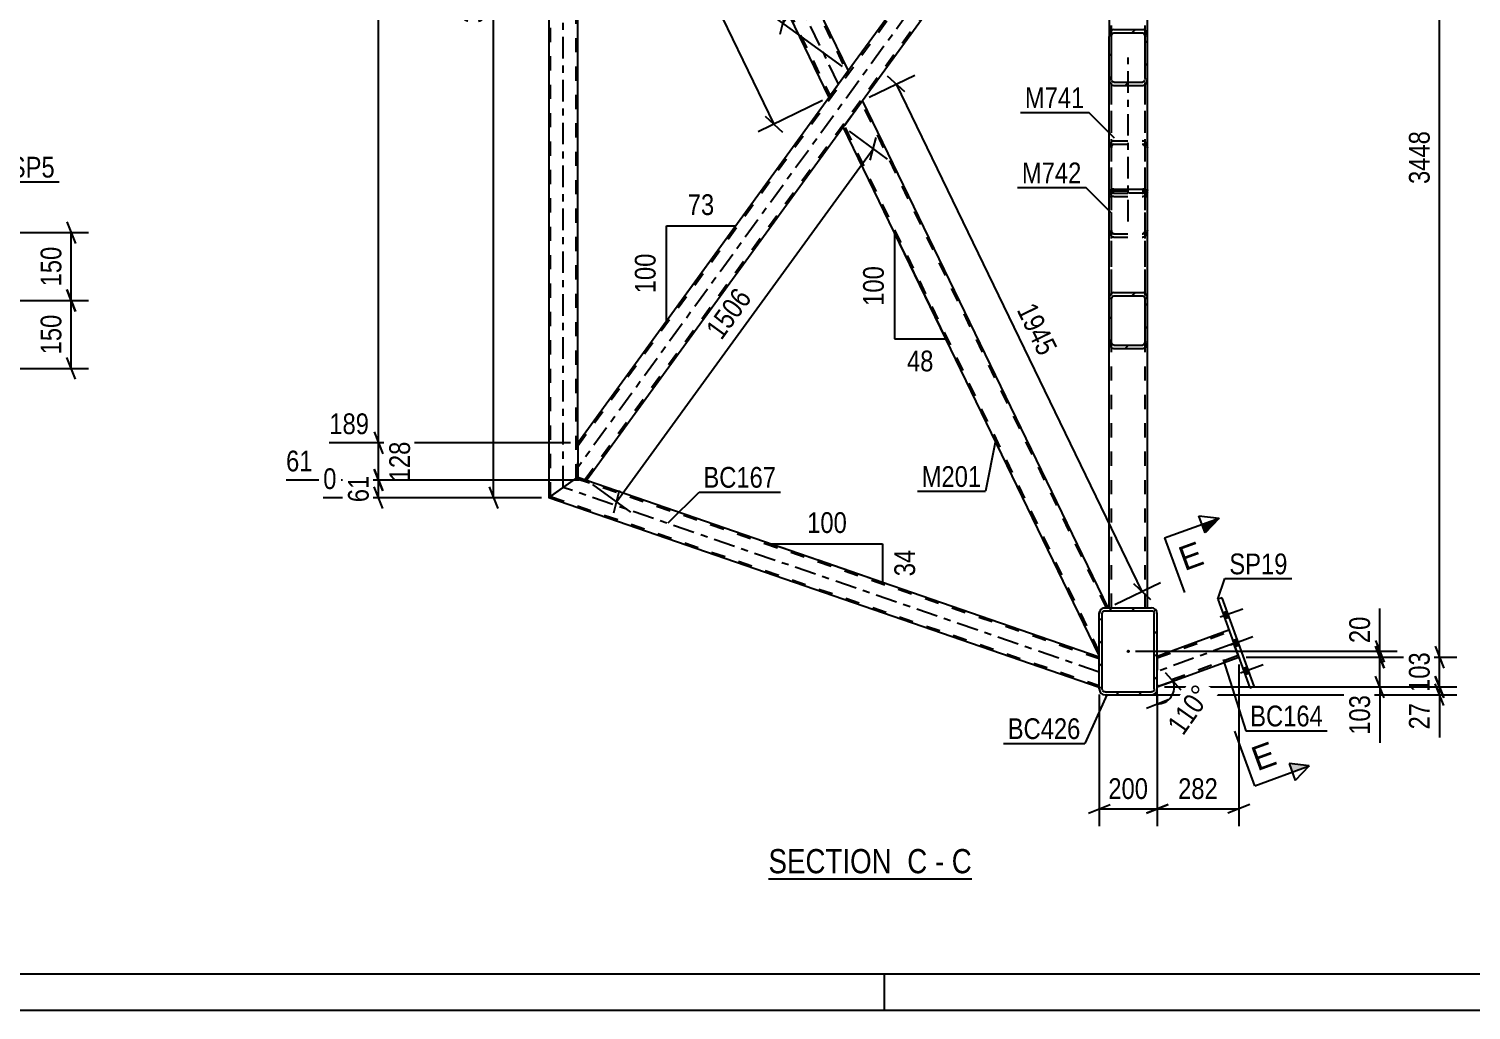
# Model space of a CAD drawing. Header units: millimetres. Extents: x 0 to 841, y 0 to 594.
# Drawn here: x 302.9 to 502, y 0 to 135.4 of the extents above; entities that cross this region are included whole.
import ezdxf

# ---------------------------------------------------------------- set-up
doc = ezdxf.new("R2010")
doc.units = ezdxf.units.MM
doc.linetypes.add('DXK_LINE_DOT2', pattern=[3.9198, 1.9599, -1.9599])
doc.linetypes.add('DXK_LINE_DOT3', pattern=[5.9187, 2.979, -0.9799, 0.9799, -0.9799])
doc.styles.add('Arial', font='ARIAL.TTF', dxfattribs={"height": 0.2})
doc.styles.add('Arial Narrow', font='ARIALN.TTF', dxfattribs={"height": 0.2})

# ---------------------------------------------------------------- blocks, each defined once
blk = doc.blocks.new('Unknown-761551059-1129')
at = {"color": 5, "linetype": 'Continuous'}
for p, q in [((5, 5), (836, 5)), ((421, 0), (421, 5)), ((0, 0), (841, 0))]:
    blk.add_line(p, q, dxfattribs=at)
blk = doc.blocks.new('Unknown-761551059-14 - 21442')
at = {"color": 6, "linetype": 'Continuous'}
blk.add_line((405, 18.14), (433.07, 18.14), dxfattribs=at)
at = {"color": 0, "linetype": 'Continuous'}
for points in [[(423.11, 18.89), (423.11, 22.39), (405, 22.39), (405, 18.89)], [(426.93, 18.89), (426.93, 22.39), (424.16, 22.39), (424.16, 18.89)], [(429.25, 18.89), (429.25, 22.39), (427.98, 22.39), (427.98, 18.89)], [(433.07, 18.89), (433.07, 22.39), (430.3, 22.39), (430.3, 18.89)]]:
    blk.add_wipeout(points, dxfattribs=at)
at = {"color": 7, "linetype": 'Continuous', "style": 'Arial Narrow'}
for s, p in [('SECTION ', (405, 18.89)), ('C', (424.16, 18.89)), ('C', (430.3, 18.89)), ('-', (427.98, 18.89))]:
    blk.add_text(s, height=3.34, dxfattribs=at).set_placement(p)
blk = doc.blocks.new('Part-761551059-21451 - 21442')
at = {"color": 2, "linetype": 'Continuous'}
for p, q in [((450.67, 177.26), (416.01, 129.62)), ((417.99, 125.54), (451.18, 171.18)), ((378.67, 78.29), (413.34, 125.96)), ((379.87, 73.15), (415.32, 121.88)), ((378.67, 78.29), (378.67, 73.56)), ((378.67, 73.56), (379.84, 73.16)), ((379.84, 73.16), (379.87, 73.15))]:
    blk.add_line(p, q, dxfattribs=at)
at = {"color": 7, "linetype": 'DXK_LINE_DOT2'}
for p, q in [((450.67, 171.92), (450.67, 177.26)), ((378.67, 77.88), (450.67, 176.86)), ((379.64, 73.23), (450.98, 171.3)), ((450.73, 171.62), (450.67, 171.92)), ((450.67, 171.92), (450.73, 171.62)), ((450.73, 171.62), (450.67, 171.92)), ((450.67, 171.92), (450.73, 171.62)), ((450.81, 171.48), (450.73, 171.62)), ((450.73, 171.62), (450.81, 171.48)), ((450.81, 171.48), (450.73, 171.62)), ((450.73, 171.62), (450.81, 171.48)), ((450.9, 171.36), (450.81, 171.48)), ((450.92, 171.34), (450.9, 171.36)), ((451.16, 171.18), (450.9, 171.36)), ((451.16, 171.18), (451.18, 171.18)), ((451.16, 171.18), (451.18, 171.18)), ((413.34, 125.96), (416.01, 129.62)), ((415.32, 121.88), (417.99, 125.54))]:
    blk.add_line(p, q, dxfattribs=at)
at = {"color": 7, "linetype": 'DXK_LINE_DOT3'}
blk.add_line((452.28, 176.09), (378.67, 74.89), dxfattribs=at)
blk = doc.blocks.new('Part-761551059-21443 - 21442')
at = {"color": 7, "linetype": 'DXK_LINE_DOT2'}
for p, q in [((452.03, 113.21), (452.03, 130.29)), ((452.35, 113.21), (452.35, 130.29)), ((456.99, 113.21), (456.99, 130.29)), ((457.31, 113.21), (457.31, 130.29)), ((452.67, 119.98), (452.42, 119.91)), ((452.54, 119.48), (452.67, 119.51)), ((452.67, 119.98), (456.67, 119.98)), ((452.67, 119.51), (456.67, 119.51)), ((456.89, 119.91), (456.67, 119.98)), ((456.67, 119.51), (456.79, 119.48)), ((456.91, 119.91), (456.89, 119.91)), ((452.07, 119.4), (452.03, 119.04)), ((452.35, 119.04), (452.37, 119.22)), ((456.96, 119.22), (456.99, 119.04)), ((457.31, 119.04), (457.26, 119.4)), ((452.03, 113.21), (452.07, 112.85)), ((452.37, 113.03), (452.35, 113.21)), ((452.42, 112.34), (452.67, 112.27)), ((452.67, 112.74), (452.54, 112.77)), ((456.67, 112.74), (452.67, 112.74)), ((452.67, 112.27), (456.67, 112.27)), ((456.79, 112.77), (456.67, 112.74)), ((456.67, 112.27), (456.91, 112.34)), ((456.99, 113.21), (456.96, 113.03)), ((457.26, 112.85), (457.31, 113.21))]:
    blk.add_line(p, q, dxfattribs=at)
for centre, radius, start, end in [((452.9, 119.21), 0.85, 124.4662, 166.705), ((456.43, 119.21), 0.85, 13.295, 55.5338), ((452.78, 119.12), 0.425, 124.4662, 166.705), ((456.55, 119.12), 0.425, 13.295, 55.5338), ((452.9, 113.04), 0.85, 193.295, 235.5338), ((452.78, 113.12), 0.425, 193.295, 235.5338), ((456.55, 113.12), 0.425, 304.4662, 346.705), ((456.43, 113.04), 0.85, 304.4662, 346.705)]:
    blk.add_arc(centre, radius, start, end, dxfattribs=at)
blk = doc.blocks.new('Part-761551059-21459 - 21442')
at = {"color": 2, "linetype": 'Continuous'}
for p, q in [((452.03, 171.12), (457.31, 171.12)), ((452.03, 171.12), (452.03, 134.38)), ((457.31, 134.38), (457.31, 171.12)), ((452.03, 112.85), (452.03, 113.21)), ((457.31, 112.85), (457.31, 113.21)), ((452.03, 55.52), (452.03, 92.26)), ((457.31, 55.52), (457.31, 92.26))]:
    blk.add_line(p, q, dxfattribs=at)
at = {"color": 7, "linetype": 'DXK_LINE_DOT2'}
for p, q in [((452.35, 55.52), (452.35, 171.12)), ((456.89, 171.12), (456.91, 171.12)), ((456.96, 171.12), (456.99, 171.12)), ((456.99, 55.52), (456.99, 171.12)), ((452.03, 113.21), (452.03, 134.38)), ((457.31, 113.21), (457.31, 134.38)), ((452.03, 92.26), (452.03, 112.85)), ((457.31, 92.26), (457.31, 112.85)), ((452.03, 55.52), (457.31, 55.52)), ((452.03, 55.52), (452.03, 55.52)), ((452.03, 55.52), (452.03, 55.52)), ((457.31, 55.52), (457.31, 55.52))]:
    blk.add_line(p, q, dxfattribs=at)
blk = doc.blocks.new('Part-761551059-21452 - 21442')
at = {"linetype": 'Continuous'}
h = blk.add_hatch(dxfattribs=at)
h.set_pattern_fill('', scale=0.7, style=0, pattern_type=0)
h.set_pattern_definition([(45, (452.0251, 92.2584), (-1.57154, 1.57154), [])])
h.paths.add_polyline_path([(452.03, 98.1), (452.03, 92.26), (452.07, 91.9), (452.21, 91.6), (452.42, 91.4), (452.67, 91.32), (456.67, 91.32), (456.91, 91.4), (457.12, 91.6), (457.26, 91.9), (457.31, 92.26), (457.31, 98.1), (457.26, 98.45), (457.12, 98.76), (456.91, 98.96), (456.67, 99.03), (452.67, 99.03), (452.42, 98.96), (452.21, 98.76), (452.07, 98.45)])
h.paths.add_polyline_path([(452.44, 98.43), (452.54, 98.53), (452.67, 98.56), (456.67, 98.56), (456.79, 98.53), (456.89, 98.43), (456.96, 98.28), (456.99, 98.1), (456.99, 92.26), (456.96, 92.08), (456.89, 91.93), (456.79, 91.83), (456.67, 91.79), (452.67, 91.79), (452.54, 91.83), (452.44, 91.93), (452.37, 92.08), (452.35, 92.26), (452.35, 98.1), (452.37, 98.28)])
at = {"color": 2, "linetype": 'Continuous'}
for p, q in [((452.03, 112.85), (452.07, 113.03)), ((452.03, 98.1), (452.03, 112.85)), ((452.07, 113.03), (452.21, 113.18)), ((452.21, 113.18), (452.42, 113.29)), ((452.42, 113.29), (452.67, 113.32)), ((452.67, 113.32), (456.67, 113.32)), ((456.67, 113.32), (456.91, 113.29)), ((456.91, 113.29), (457.12, 113.18)), ((457.12, 113.18), (457.26, 113.03)), ((457.26, 113.03), (457.31, 112.85)), ((457.31, 98.1), (457.31, 112.85)), ((452.07, 98.45), (452.03, 98.1)), ((452.03, 92.26), (452.03, 98.1)), ((452.35, 98.1), (452.37, 98.28)), ((452.35, 92.26), (452.35, 98.1)), ((452.67, 99.03), (452.42, 98.96)), ((452.54, 98.53), (452.67, 98.56)), ((452.67, 99.03), (456.67, 99.03)), ((452.67, 98.56), (456.67, 98.56)), ((456.91, 98.96), (456.67, 99.03)), ((456.67, 98.56), (456.79, 98.53)), ((456.96, 98.28), (456.99, 98.1)), ((456.99, 92.26), (456.99, 98.1)), ((457.31, 98.1), (457.26, 98.45)), ((457.31, 92.26), (457.31, 98.1)), ((452.03, 92.26), (452.07, 91.9)), ((452.37, 92.08), (452.35, 92.26)), ((452.67, 91.79), (452.54, 91.83)), ((452.67, 91.79), (456.67, 91.79)), ((456.79, 91.83), (456.67, 91.79)), ((456.99, 92.26), (456.96, 92.08)), ((457.26, 91.9), (457.31, 92.26)), ((452.42, 91.4), (452.67, 91.32)), ((452.67, 91.32), (456.67, 91.32)), ((456.67, 91.32), (456.91, 91.4))]:
    blk.add_line(p, q, dxfattribs=at)
at = {"color": 7, "linetype": 'DXK_LINE_DOT2'}
for p, q in [((452.03, 112.28), (452.35, 112.28)), ((452.37, 112.94), (452.35, 112.85)), ((452.35, 92.26), (452.35, 112.85)), ((452.44, 113.02), (452.37, 112.94)), ((452.54, 113.07), (452.44, 113.02)), ((452.67, 113.09), (452.54, 113.07)), ((452.67, 113.09), (456.67, 113.09)), ((456.79, 113.07), (456.67, 113.09)), ((456.89, 113.02), (456.79, 113.07)), ((456.96, 112.94), (456.89, 113.02)), ((456.99, 112.85), (456.96, 112.94)), ((456.99, 92.26), (456.99, 112.85)), ((456.99, 112.28), (457.31, 112.28)), ((452.07, 107.23), (452.03, 107.59)), ((452.35, 107.59), (452.37, 107.41)), ((456.96, 107.41), (456.99, 107.59)), ((457.31, 107.59), (457.26, 107.23)), ((452.67, 106.66), (452.42, 106.73)), ((452.54, 107.16), (452.67, 107.12)), ((452.67, 107.12), (456.67, 107.12)), ((452.67, 106.66), (456.67, 106.66)), ((456.67, 107.12), (456.79, 107.16)), ((456.91, 106.73), (456.67, 106.66)), ((452.03, 92.26), (452.03, 98.1)), ((457.31, 92.26), (457.31, 98.1))]:
    blk.add_line(p, q, dxfattribs=at)
for centre, radius, start, end in [((452.9, 107.43), 0.85, 193.295, 235.5338), ((452.78, 107.51), 0.425, 193.295, 235.5338), ((456.55, 107.51), 0.425, 304.4662, 346.705), ((456.43, 107.43), 0.85, 304.4662, 346.705)]:
    blk.add_arc(centre, radius, start, end, dxfattribs=at)
at = {"color": 2, "linetype": 'Continuous'}
for centre, radius, start, end in [((452.9, 98.26), 0.85, 124.4662, 166.705), ((452.78, 98.18), 0.425, 124.4662, 166.705), ((456.55, 98.18), 0.425, 13.295, 55.5338), ((456.43, 98.26), 0.85, 13.295, 55.5338), ((452.9, 92.1), 0.85, 193.295, 235.5338), ((452.78, 92.18), 0.425, 193.295, 235.5338), ((456.55, 92.18), 0.425, 304.4662, 346.705), ((456.43, 92.1), 0.85, 304.4662, 346.705)]:
    blk.add_arc(centre, radius, start, end, dxfattribs=at)
blk = doc.blocks.new('Part-761551059-21444 - 21442')
at = {"color": 7, "linetype": 'DXK_LINE_DOT2'}
for p, q in [((452.07, 113.03), (452.03, 112.85)), ((452.03, 96.35), (452.03, 112.85)), ((452.03, 112.27), (452.35, 112.27)), ((452.21, 113.18), (452.07, 113.03)), ((452.42, 113.29), (452.21, 113.18)), ((452.35, 112.85), (452.37, 112.94)), ((452.35, 96.35), (452.35, 112.85)), ((452.37, 112.94), (452.44, 113.02)), ((452.67, 113.32), (452.42, 113.29)), ((452.44, 113.02), (452.54, 113.07)), ((452.54, 113.07), (452.67, 113.09)), ((452.67, 113.32), (456.67, 113.32)), ((452.67, 113.09), (456.67, 113.09)), ((456.91, 113.29), (456.67, 113.32)), ((456.67, 113.09), (456.79, 113.07)), ((456.79, 113.07), (456.89, 113.02)), ((456.89, 113.02), (456.96, 112.94)), ((457.12, 113.18), (456.91, 113.29)), ((456.96, 112.94), (456.99, 112.85)), ((456.99, 96.35), (456.99, 112.85)), ((457.31, 112.27), (456.99, 112.27)), ((457.26, 113.03), (457.12, 113.18)), ((457.31, 112.85), (457.26, 113.03)), ((457.31, 96.35), (457.31, 112.85)), ((452.03, 107.6), (452.07, 107.24)), ((452.37, 107.42), (452.35, 107.6)), ((456.99, 107.6), (456.96, 107.42)), ((457.26, 107.24), (457.31, 107.6)), ((452.42, 106.74), (452.54, 106.7)), ((452.67, 107.13), (452.54, 107.17)), ((452.54, 106.7), (452.67, 106.66)), ((452.67, 107.13), (456.67, 107.13)), ((452.67, 106.66), (456.67, 106.66)), ((456.79, 107.17), (456.67, 107.13)), ((456.67, 106.66), (456.91, 106.74))]:
    blk.add_line(p, q, dxfattribs=at)
for centre, radius, start, end in [((452.9, 107.44), 0.85, 193.295, 235.5338), ((452.78, 107.52), 0.425, 193.295, 235.5338), ((456.55, 107.52), 0.425, 304.4662, 346.705), ((456.43, 107.44), 0.85, 304.4662, 346.705)]:
    blk.add_arc(centre, radius, start, end, dxfattribs=at)
blk = doc.blocks.new('Part-761551059-21449 - 21442')
at = {"color": 2, "linetype": 'Continuous'}
for p, q in [((374.96, 70.92), (378.67, 73.56)), ((379.87, 73.15), (450.67, 48.77)), ((374.67, 70.71), (374.96, 70.92)), ((450.67, 44.54), (374.67, 70.71))]:
    blk.add_line(p, q, dxfattribs=at)
at = {"color": 7, "linetype": 'DXK_LINE_DOT3'}
blk.add_line((450.67, 46.65), (376.67, 72.14), dxfattribs=at)
at = {"color": 7, "linetype": 'DXK_LINE_DOT2'}
for p, q in [((378.43, 73.39), (450.67, 48.52)), ((378.67, 73.56), (379.87, 73.15)), ((374.91, 70.88), (450.67, 44.79)), ((450.67, 44.54), (450.67, 48.77))]:
    blk.add_line(p, q, dxfattribs=at)
blk = doc.blocks.new('Part-761551059-21450 - 21442')
at = {"color": 2, "linetype": 'Continuous'}
for p, q in [((375.15, 208.36), (374.67, 209.03)), ((374.67, 209.03), (374.67, 70.71)), ((375.15, 208.36), (378.67, 203.42)), ((378.67, 78.29), (378.67, 197.51)), ((374.67, 70.71), (378.67, 73.56))]:
    blk.add_line(p, q, dxfattribs=at)
at = {"color": 7, "linetype": 'DXK_LINE_DOT2'}
for p, q in [((374.7, 208.98), (375.15, 208.36)), ((374.91, 70.88), (374.91, 208.69)), ((378.43, 73.39), (378.43, 203.76)), ((378.67, 203.42), (378.67, 197.51)), ((378.67, 73.56), (378.67, 78.29))]:
    blk.add_line(p, q, dxfattribs=at)
at = {"color": 7, "linetype": 'DXK_LINE_DOT3'}
blk.add_line((376.67, 72.14), (376.67, 206.22), dxfattribs=at)
blk = doc.blocks.new('Part-761551059-21454 - 21442')
at = {"color": 2, "linetype": 'Continuous'}
for p, q in [((458.67, 48.86), (468.57, 52.47)), ((458.67, 44.6), (469.94, 48.71))]:
    blk.add_line(p, q, dxfattribs=at)
at = {"color": 7, "linetype": 'DXK_LINE_DOT2'}
for p, q in [((458.67, 48.61), (468.66, 52.24)), ((469.94, 48.71), (468.57, 52.47)), ((469.86, 48.93), (458.67, 44.86)), ((458.67, 48.86), (458.67, 44.6))]:
    blk.add_line(p, q, dxfattribs=at)
at = {"color": 7, "linetype": 'DXK_LINE_DOT3'}
blk.add_line((469.26, 50.59), (458.67, 46.73), dxfattribs=at)
blk = doc.blocks.new('Part-761551059-21455 - 21442')
at = {"color": 2, "linetype": 'Continuous'}
for p, q in [((378.67, 203.42), (378.67, 197.51)), ((378.67, 203.42), (380.56, 202.77)), ((380.56, 202.77), (416.01, 129.62)), ((378.67, 197.51), (413.34, 125.96)), ((416.01, 129.62), (413.34, 125.96))]:
    blk.add_line(p, q, dxfattribs=at)
at = {"color": 7, "linetype": 'DXK_LINE_DOT3'}
blk.add_line((414.68, 127.79), (378.67, 202.1), dxfattribs=at)
at = {"color": 7, "linetype": 'DXK_LINE_DOT2'}
for p, q in [((380.24, 202.88), (415.85, 129.4)), ((378.67, 198.06), (413.5, 126.18))]:
    blk.add_line(p, q, dxfattribs=at)
blk = doc.blocks.new('Part-761551059-21457 - 21442')
at = {"color": 2, "linetype": 'Continuous'}
for p, q in [((467.64, 56.91), (467.03, 56.7)), ((467.03, 56.7), (471.48, 44.48)), ((472.08, 44.7), (467.64, 56.91)), ((471.48, 44.48), (472.08, 44.7))]:
    blk.add_line(p, q, dxfattribs=at)
blk = doc.blocks.new('Part-761551059-21458 - 21442')
at = {"color": 2, "linetype": 'Continuous'}
for p, q in [((415.52, 122.15), (417.99, 125.54)), ((451.92, 55.52), (417.99, 125.54)), ((415.32, 121.88), (415.52, 122.15)), ((450.67, 48.94), (415.32, 121.88))]:
    blk.add_line(p, q, dxfattribs=at)
at = {"color": 7, "linetype": 'DXK_LINE_DOT2'}
for p, q in [((451.66, 55.52), (417.83, 125.32)), ((450.67, 49.49), (415.48, 122.1)), ((450.67, 54.72), (450.73, 55.03)), ((450.73, 55.03), (450.67, 54.72)), ((450.73, 55.03), (450.67, 54.72)), ((450.67, 54.72), (450.73, 55.03)), ((450.67, 48.94), (450.67, 54.72)), ((451.16, 55.46), (451.4, 55.51)), ((451.4, 55.51), (451.16, 55.46)), ((451.4, 55.51), (451.16, 55.46)), ((451.16, 55.46), (451.4, 55.51)), ((451.4, 55.51), (451.47, 55.52)), ((451.92, 55.52), (451.47, 55.52))]:
    blk.add_line(p, q, dxfattribs=at)
blk.add_arc((451.47, 54.72), 0.8, 112.5, 157.5, dxfattribs=at)
blk.add_arc((451.47, 54.72), 0.8, 112.5, 157.5, dxfattribs=at)
blk.add_arc((451.47, 54.72), 0.8, 112.5, 157.5, dxfattribs=at)
blk.add_arc((451.47, 54.72), 0.8, 112.5, 157.5, dxfattribs=at)
blk = doc.blocks.new('Part-761551059-21460 - 21442')
at = {"linetype": 'Continuous'}
h = blk.add_hatch(dxfattribs=at)
h.set_pattern_fill('', scale=0.7, style=0, pattern_type=0)
h.set_pattern_definition([(45, (452.0251, 128.5455), (-1.57154, 1.57154), [])])
h.paths.add_polyline_path([(452.03, 134.38), (452.03, 128.55), (452.07, 128.19), (452.21, 127.88), (452.42, 127.68), (452.67, 127.61), (456.67, 127.61), (456.91, 127.68), (457.12, 127.88), (457.26, 128.19), (457.31, 128.55), (457.31, 134.38), (457.26, 134.74), (457.12, 135.04), (456.91, 135.25), (456.67, 135.32), (452.67, 135.32), (452.42, 135.25), (452.21, 135.04), (452.07, 134.74)])
h.paths.add_polyline_path([(452.44, 134.71), (452.54, 134.82), (452.67, 134.85), (456.67, 134.85), (456.79, 134.82), (456.89, 134.71), (456.96, 134.56), (456.99, 134.38), (456.99, 128.55), (456.96, 128.37), (456.89, 128.22), (456.79, 128.11), (456.67, 128.08), (452.67, 128.08), (452.54, 128.11), (452.44, 128.22), (452.37, 128.37), (452.35, 128.55), (452.35, 134.38), (452.37, 134.56)])
at = {"color": 2, "linetype": 'Continuous'}
for p, q in [((452.07, 134.74), (452.03, 134.38)), ((452.03, 128.55), (452.03, 134.38)), ((452.35, 134.38), (452.37, 134.56)), ((452.35, 128.55), (452.35, 134.38)), ((452.67, 135.32), (452.42, 135.25)), ((452.54, 134.82), (452.67, 134.85)), ((452.67, 135.32), (456.67, 135.32)), ((452.67, 134.85), (456.67, 134.85)), ((456.91, 135.25), (456.67, 135.32)), ((456.67, 134.85), (456.79, 134.82)), ((456.96, 134.56), (456.99, 134.38)), ((456.99, 128.55), (456.99, 134.38)), ((457.31, 134.38), (457.26, 134.74)), ((457.31, 128.55), (457.31, 134.38)), ((452.03, 113.21), (452.03, 128.55)), ((452.03, 128.55), (452.07, 128.19)), ((452.37, 128.37), (452.35, 128.55)), ((452.42, 127.68), (452.67, 127.61)), ((452.67, 128.08), (452.54, 128.11)), ((452.67, 128.08), (456.67, 128.08)), ((452.67, 127.61), (456.67, 127.61)), ((456.79, 128.11), (456.67, 128.08)), ((456.67, 127.61), (456.91, 127.68)), ((456.99, 128.55), (456.96, 128.37)), ((457.26, 128.19), (457.31, 128.55)), ((457.31, 113.21), (457.31, 128.55)), ((452.06, 112.97), (452.03, 113.21)), ((457.31, 113.21), (457.27, 112.97))]:
    blk.add_line(p, q, dxfattribs=at)
at = {"color": 7, "linetype": 'DXK_LINE_DOT2'}
for p, q in [((452.03, 128.55), (452.03, 134.38)), ((452.35, 113.21), (452.35, 134.38)), ((456.99, 113.21), (456.99, 134.38)), ((457.31, 128.55), (457.31, 134.38)), ((452.42, 119.91), (452.67, 119.99)), ((452.67, 119.52), (452.54, 119.48)), ((452.67, 119.99), (456.67, 119.99)), ((452.67, 119.52), (456.67, 119.52)), ((456.67, 119.99), (456.91, 119.91)), ((456.79, 119.48), (456.67, 119.52)), ((452.03, 119.05), (452.07, 119.41)), ((452.37, 119.23), (452.35, 119.05)), ((456.99, 119.05), (456.96, 119.23)), ((457.26, 119.41), (457.31, 119.05)), ((452.07, 112.86), (452.06, 112.97)), ((452.35, 113.21), (452.37, 113.03)), ((452.67, 112.28), (452.42, 112.35)), ((452.54, 112.78), (452.67, 112.75)), ((452.67, 112.75), (456.67, 112.75)), ((452.67, 112.28), (456.67, 112.28)), ((456.67, 112.75), (456.79, 112.78)), ((456.91, 112.35), (456.67, 112.28)), ((456.96, 113.03), (456.99, 113.21)), ((457.27, 112.97), (457.26, 112.86))]:
    blk.add_line(p, q, dxfattribs=at)
at = {"color": 7, "linetype": 'DXK_LINE_DOT3'}
blk.add_line((454.67, 108.85), (454.67, 131.46), dxfattribs=at)
at = {"color": 2, "linetype": 'Continuous'}
for centre, radius, start, end in [((452.9, 134.55), 0.85, 124.4662, 166.705), ((452.78, 134.47), 0.425, 124.4662, 166.705), ((456.55, 134.47), 0.425, 13.295, 55.5338), ((456.43, 134.55), 0.85, 13.295, 55.5338), ((452.9, 128.38), 0.85, 193.295, 235.5338), ((452.78, 128.46), 0.425, 193.295, 235.5338), ((456.55, 128.46), 0.425, 304.4662, 346.705), ((456.43, 128.38), 0.85, 304.4662, 346.705)]:
    blk.add_arc(centre, radius, start, end, dxfattribs=at)
at = {"color": 7, "linetype": 'DXK_LINE_DOT2'}
for centre, radius, start, end in [((452.9, 119.21), 0.85, 124.4662, 166.705), ((456.43, 119.21), 0.85, 13.295, 55.5338), ((452.78, 119.13), 0.425, 124.4662, 166.705), ((456.55, 119.13), 0.425, 13.295, 55.5338), ((452.9, 113.05), 0.85, 193.295, 235.5338), ((452.78, 113.13), 0.425, 193.295, 235.5338), ((456.55, 113.13), 0.425, 304.4662, 346.705), ((456.43, 113.05), 0.85, 304.4662, 346.705)]:
    blk.add_arc(centre, radius, start, end, dxfattribs=at)
blk = doc.blocks.new('Part-761551059-21507 - 21442')
at = {"linetype": 'Continuous'}
h = blk.add_hatch(dxfattribs=at)
h.set_pattern_fill('', scale=0.7, style=0, pattern_type=0)
h.set_pattern_definition([(45, (450.6651, 44.3213), (-1.57154, 1.57154), [])])
h.paths.add_polyline_path([(450.67, 54.72), (450.67, 44.32), (450.73, 44.02), (450.9, 43.76), (451.16, 43.58), (451.47, 43.52), (457.87, 43.52), (458.17, 43.58), (458.43, 43.76), (458.6, 44.02), (458.67, 44.32), (458.67, 54.72), (458.6, 55.03), (458.43, 55.29), (458.17, 55.46), (457.87, 55.52), (451.47, 55.52), (451.16, 55.46), (450.9, 55.29), (450.73, 55.03)])
h.paths.add_polyline_path([(451.18, 55), (451.31, 55.09), (451.47, 55.12), (457.87, 55.12), (458.02, 55.09), (458.15, 55), (458.23, 54.87), (458.27, 54.72), (458.27, 44.32), (458.23, 44.17), (458.15, 44.04), (458.02, 43.95), (457.87, 43.92), (451.47, 43.92), (451.31, 43.95), (451.18, 44.04), (451.1, 44.17), (451.07, 44.32), (451.07, 54.72), (451.1, 54.87)])
blk.add_hatch(color=30, dxfattribs=at).paths.add_polyline_path([(454.67, 49.42, -1), (454.67, 49.62, -1)])
at = {"color": 2, "linetype": 'Continuous'}
for p, q in [((450.73, 55.03), (450.67, 54.72)), ((450.67, 44.32), (450.67, 54.72)), ((451.07, 54.72), (451.1, 54.87)), ((451.07, 44.32), (451.07, 54.72)), ((451.47, 55.52), (451.16, 55.46)), ((451.31, 55.09), (451.47, 55.12)), ((451.47, 55.52), (457.87, 55.52)), ((451.47, 55.12), (457.87, 55.12)), ((458.17, 55.46), (457.87, 55.52)), ((457.87, 55.12), (458.02, 55.09)), ((458.23, 54.87), (458.27, 54.72)), ((458.27, 44.32), (458.27, 54.72)), ((458.67, 54.72), (458.6, 55.03)), ((458.67, 44.32), (458.67, 54.72)), ((450.67, 44.32), (450.73, 44.02)), ((451.1, 44.17), (451.07, 44.32)), ((451.47, 43.92), (451.31, 43.95)), ((451.47, 43.92), (457.87, 43.92)), ((458.02, 43.95), (457.87, 43.92)), ((458.27, 44.32), (458.23, 44.17)), ((458.6, 44.02), (458.67, 44.32)), ((451.16, 43.58), (451.47, 43.52)), ((451.47, 43.52), (457.87, 43.52)), ((457.87, 43.52), (458.17, 43.58))]:
    blk.add_line(p, q, dxfattribs=at)
at = {"color": 30, "linetype": 'DXK_LINE_DOT3'}
blk.add_line((454.67, 49.52), (454.67, 49.52), dxfattribs=at)
at = {"color": 30, "linetype": 'Continuous'}
blk.add_circle((454.67, 49.52), 0.1, dxfattribs=at)
at = {"color": 2, "linetype": 'Continuous'}
for centre, radius, start, end in [((451.47, 54.72), 0.8, 112.5, 157.5), ((451.47, 54.72), 0.4, 112.5, 157.5), ((457.87, 54.72), 0.4, 22.5, 67.5), ((457.87, 54.72), 0.8, 22.5, 67.5), ((451.47, 44.32), 0.8, 202.5, 247.5), ((451.47, 44.32), 0.4, 202.5, 247.5), ((457.87, 44.32), 0.4, 292.5, 337.5), ((457.87, 44.32), 0.8, 292.5, 337.5)]:
    blk.add_arc(centre, radius, start, end, dxfattribs=at)
blk = doc.blocks.new('Bolt-761551059-21511 - 21442')
at = {"linetype": 'Continuous'}
for points in [[(467.7, 54.85), (468.01, 54.03), (468.61, 54.25), (468.31, 55.07)], [(467.7, 54.85), (468.01, 54.03), (468.61, 54.25), (468.31, 55.07)], [(467.7, 54.85), (468.01, 54.03), (468.61, 54.25), (468.31, 55.07)], [(469.11, 51), (469.41, 50.17), (470.01, 50.39), (469.71, 51.22)], [(469.11, 51), (469.41, 50.17), (470.01, 50.39), (469.71, 51.22)], [(470.51, 47.15), (470.81, 46.32), (471.41, 46.54), (471.11, 47.37)], [(470.51, 47.15), (470.81, 46.32), (471.41, 46.54), (471.11, 47.37)], [(470.51, 47.15), (470.81, 46.32), (471.41, 46.54), (471.11, 47.37)]]:
    blk.add_hatch(color=1, dxfattribs=at).paths.add_polyline_path(points)
at = {"color": 1, "linetype": 'Continuous'}
for p, q in [((467.37, 54.26), (470.49, 55.4)), ((467.37, 54.26), (470.49, 55.4)), ((467.37, 54.26), (470.49, 55.4)), ((467.7, 54.85), (468.31, 55.07)), ((467.7, 54.85), (468.31, 55.07)), ((467.7, 54.85), (468.31, 55.07)), ((468.01, 54.03), (468.61, 54.25)), ((468.01, 54.03), (468.61, 54.25)), ((468.01, 54.03), (468.61, 54.25)), ((468.77, 50.41), (471.89, 51.55)), ((468.77, 50.41), (471.89, 51.55)), ((469.11, 51), (469.71, 51.22)), ((469.11, 51), (469.71, 51.22)), ((469.41, 50.17), (470.01, 50.39)), ((469.41, 50.17), (470.01, 50.39)), ((470.17, 46.56), (473.29, 47.69)), ((470.17, 46.56), (473.29, 47.69)), ((470.17, 46.56), (473.29, 47.69)), ((470.51, 47.15), (471.11, 47.37)), ((470.51, 47.15), (471.11, 47.37)), ((470.51, 47.15), (471.11, 47.37)), ((470.81, 46.32), (471.41, 46.54)), ((470.81, 46.32), (471.41, 46.54)), ((470.81, 46.32), (471.41, 46.54))]:
    blk.add_line(p, q, dxfattribs=at)
blk = doc.blocks.new('StraightDimension-761551059-21319 - 20730')
at = {"color": 7, "linetype": 'Continuous'}
for p, q in [((308.11, 108.81), (309.31, 105.81)), ((299.33, 107.31), (311.11, 107.31)), ((308.71, 97.93), (308.71, 107.31)), ((299.33, 97.93), (311.11, 97.93)), ((309.31, 96.43), (308.11, 99.43))]:
    blk.add_line(p, q, dxfattribs=at)
at = {"color": 0}
blk.add_wipeout([(307.96, 105.96), (303.76, 105.96), (303.76, 99.28), (307.96, 99.28)], dxfattribs=at)
at = {"color": 3, "style": 'Arial Narrow'}
blk.add_text('150', height=2.863, rotation=90.0002, dxfattribs=at).set_placement((307.36, 99.88))
blk = doc.blocks.new('StraightDimension-761551059-21320 - 20730')
at = {"color": 7, "linetype": 'Continuous'}
for p, q in [((299.33, 97.93), (311.11, 97.93)), ((308.11, 99.43), (309.31, 96.43)), ((308.71, 88.56), (308.71, 97.93)), ((309.31, 87.06), (308.11, 90.06)), ((299.33, 88.56), (311.11, 88.56))]:
    blk.add_line(p, q, dxfattribs=at)
at = {"color": 0}
blk.add_wipeout([(307.96, 96.59), (303.76, 96.59), (303.76, 89.9), (307.96, 89.9)], dxfattribs=at)
at = {"color": 3, "style": 'Arial Narrow'}
blk.add_text('150', height=2.863, rotation=90.0002, dxfattribs=at).set_placement((307.36, 90.5))
blk = doc.blocks.new('StraightDimension-761551059-31896 - 21442')
at = {"color": 7, "linetype": 'Continuous'}
for p, q in [((488.8, 51.02), (490, 48.02)), ((490, 47.21), (488.8, 50.21)), ((455.67, 49.52), (491.8, 49.52)), ((470.94, 48.71), (491.8, 48.71)), ((489.4, 48.71), (489.4, 49.52))]:
    blk.add_line(p, q, dxfattribs=at)
at = {"color": 0}
blk.add_wipeout([(488.65, 54.9), (484.45, 54.9), (484.45, 50.05), (488.65, 50.05)], dxfattribs=at)
at = {"color": 7, "linetype": 'Continuous'}
blk.add_line((489.4, 49.52), (489.4, 55.43), dxfattribs=at)
blk.add_line((489.4, 49.52), (489.4, 55.43), dxfattribs=at)
at = {"color": 3, "style": 'Arial Narrow'}
blk.add_text('20', height=2.863, rotation=90.0002, dxfattribs=at).set_placement((488.05, 50.65))
blk = doc.blocks.new('StraightDimension-761551059-24562 - 21442')
at = {"color": 7, "linetype": 'Continuous'}
for p, q in [((367.62, 207.53), (366.42, 210.53)), ((373.67, 209.03), (364.17, 209.03)), ((367.02, 70.71), (367.02, 209.03)), ((366.42, 72.21), (367.62, 69.21)), ((373.67, 70.71), (364.17, 70.71))]:
    blk.add_line(p, q, dxfattribs=at)
at = {"color": 0}
blk.add_wipeout([(366.27, 144.13), (362.07, 144.13), (362.07, 135.61), (366.27, 135.61)], dxfattribs=at)
at = {"color": 3, "style": 'Arial Narrow'}
blk.add_text('3458', height=2.863, rotation=90.0002, dxfattribs=at).set_placement((365.67, 136.21))
blk = doc.blocks.new('StraightDimension-761551059-24533 - 21442')
at = {"color": 7, "linetype": 'Continuous'}
for p, q in [((377.77, 197.08), (368.9, 192.78)), ((372.25, 192.74), (369.87, 194.91)), ((371.06, 193.83), (405.74, 122.27)), ((412.44, 125.52), (403.58, 121.23)), ((404.54, 123.36), (406.93, 121.18))]:
    blk.add_line(p, q, dxfattribs=at)
at = {"color": 0}
blk.add_wipeout([(390.93, 154.55), (394.71, 156.38), (391, 164.04), (387.22, 162.21)], dxfattribs=at)
at = {"color": 3, "style": 'Arial Narrow'}
blk.add_text('1988', height=2.863, rotation=-64.1426, dxfattribs=at).set_placement((388.02, 161.93))
blk = doc.blocks.new('StraightDimension-761551059-24582 - 21442')
at = {"color": 7, "linetype": 'Continuous'}
for p, q in [((418.89, 125.98), (425.2, 129.04)), ((423.83, 126.71), (421.44, 128.88)), ((422.64, 127.8), (456.57, 57.77)), ((452.82, 55.96), (459.14, 59.02)), ((455.38, 58.86), (457.76, 56.69))]:
    blk.add_line(p, q, dxfattribs=at)
at = {"color": 0}
blk.add_wipeout([(442.13, 89.28), (445.91, 91.11), (442.2, 98.77), (438.42, 96.94)], dxfattribs=at)
at = {"color": 3, "style": 'Arial Narrow'}
blk.add_text('1945', height=2.863, rotation=-64.1426, dxfattribs=at).set_placement((439.22, 96.66))
blk = doc.blocks.new('AngleDimension-761551059-24653 - 21442')
at = {"color": 7, "linetype": 'Continuous'}
for p, q in [((390.91, 108.23), (400.44, 108.23)), ((390.91, 95.12), (400.44, 108.23)), ((390.91, 95.12), (390.91, 108.23)), ((394.12, 99.53), (400.44, 108.23))]:
    blk.add_line(p, q, dxfattribs=at)
at = {"color": 0}
for points in [[(398.11, 109.13), (398.11, 113.33), (393.25, 113.33), (393.25, 109.13)], [(390.01, 105.02), (385.81, 105.02), (385.81, 98.33), (390.01, 98.33)]]:
    blk.add_wipeout(points, dxfattribs=at)
at = {"color": 3, "style": 'Arial Narrow'}
blk.add_text('73', height=2.863, dxfattribs=at).set_placement((393.85, 109.73))
blk.add_text('100', height=2.863, rotation=90.0002, dxfattribs=at).set_placement((389.41, 98.93))
blk = doc.blocks.new('AngleDimension-761551059-24667 - 21442')
at = {"color": 7, "linetype": 'Continuous'}
for p, q in [((422.42, 107.23), (429.49, 92.65)), ((422.42, 107.23), (422.42, 92.65)), ((424.33, 103.29), (429.49, 92.65)), ((422.42, 92.65), (429.49, 92.65))]:
    blk.add_line(p, q, dxfattribs=at)
at = {"color": 0}
for points in [[(421.52, 103.28), (417.32, 103.28), (417.32, 96.6), (421.52, 96.6)], [(428.38, 87.55), (428.38, 91.75), (423.52, 91.75), (423.52, 87.55)]]:
    blk.add_wipeout(points, dxfattribs=at)
at = {"color": 3, "style": 'Arial Narrow'}
blk.add_text('100', height=2.863, rotation=90.0002, dxfattribs=at).set_placement((420.92, 97.2))
blk.add_text('48', height=2.863, dxfattribs=at).set_placement((424.12, 88.15))
blk = doc.blocks.new('StraightDimension-761551059-24681 - 21442')
at = {"color": 7, "linetype": 'Continuous'}
for p, q in [((416.13, 121.29), (421.39, 117.46)), ((419.05, 117.31), (419.85, 120.44)), ((384.01, 70.14), (419.45, 118.87)), ((380.68, 72.56), (385.95, 68.73)), ((384.4, 71.71), (383.61, 68.58))]:
    blk.add_line(p, q, dxfattribs=at)
at = {"color": 0}
blk.add_wipeout([(403.63, 98.39), (400.23, 100.86), (395.22, 93.98), (398.62, 91.51)], dxfattribs=at)
at = {"color": 3, "style": 'Arial Narrow'}
blk.add_text('1506', height=2.863, rotation=53.9669, dxfattribs=at).set_placement((398.49, 92.34))
blk = doc.blocks.new('StraightDimension-761551059-24714 - 21442')
at = {"color": 7, "linetype": 'Continuous'}
for p, q in [((449.86, 177.85), (439.31, 185.53)), ((441.22, 182.28), (442.01, 185.42)), ((406.96, 136.21), (441.61, 183.85)), ((415.2, 130.21), (404.65, 137.89)), ((407.35, 137.78), (406.56, 134.64))]:
    blk.add_line(p, q, dxfattribs=at)
at = {"color": 0}
blk.add_wipeout([(426.18, 163.91), (422.79, 166.38), (417.78, 159.5), (421.17, 157.03)], dxfattribs=at)
at = {"color": 3, "style": 'Arial Narrow'}
blk.add_text('1473', height=2.863, rotation=53.9669, dxfattribs=at).set_placement((421.04, 157.87))
blk = doc.blocks.new('StraightDimension-761551059-25090 - 21442')
at = {"color": 7, "linetype": 'Continuous'}
for p, q in [((351.75, 207.34), (350.55, 210.34)), ((374.2, 208.84), (338.04, 208.84)), ((351.15, 78.29), (351.15, 208.84)), ((350.55, 79.79), (351.75, 76.79)), ((377.67, 78.29), (344.36, 78.29))]:
    blk.add_line(p, q, dxfattribs=at)
at = {"color": 0, "linetype": 'Continuous'}
blk.add_wipeout([(345.95, 209.44), (345.95, 213.64), (337.44, 213.64), (337.44, 209.44)], dxfattribs=at)
at = {"color": 0}
blk.add_wipeout([(350.4, 147.82), (346.2, 147.82), (346.2, 139.31), (350.4, 139.31)], dxfattribs=at)
at = {"color": 3, "linetype": 'Continuous', "style": 'Arial Narrow'}
blk.add_text('3453', height=2.863, dxfattribs=at).set_placement((338.04, 210.04))
at = {"color": 3, "style": 'Arial Narrow'}
blk.add_text('3264', height=2.863, rotation=90.0002, dxfattribs=at).set_placement((349.8, 139.91))
blk = doc.blocks.new('StraightDimension-761551059-25091 - 21442')
at = {"color": 7, "linetype": 'Continuous'}
for p, q in [((350.55, 79.79), (351.75, 76.79)), ((377.67, 78.29), (344.36, 78.29)), ((351.15, 73.15), (351.15, 78.29)), ((351.75, 71.65), (350.55, 74.65)), ((378.87, 73.15), (338.39, 73.15))]:
    blk.add_line(p, q, dxfattribs=at)
at = {"color": 0, "linetype": 'Continuous'}
blk.add_wipeout([(350.45, 78.89), (350.45, 83.09), (343.76, 83.09), (343.76, 78.89)], dxfattribs=at)
at = {"color": 0}
blk.add_wipeout([(356.1, 79.06), (351.9, 79.06), (351.9, 72.38), (356.1, 72.38)], dxfattribs=at)
at = {"color": 3, "linetype": 'Continuous', "style": 'Arial Narrow'}
blk.add_text('189', height=2.863, dxfattribs=at).set_placement((344.36, 79.49))
at = {"color": 3, "style": 'Arial Narrow'}
blk.add_text('128', height=2.863, rotation=90.0002, dxfattribs=at).set_placement((355.5, 72.98))
blk = doc.blocks.new('StraightDimension-761551059-26152 - 21442')
at = {"color": 7, "linetype": 'Continuous'}
for p, q in [((469.94, 47.71), (469.94, 25.39)), ((458.67, 43.6), (458.67, 25.39)), ((457.17, 27.19), (460.17, 28.39)), ((471.44, 28.39), (468.44, 27.19)), ((458.67, 27.79), (469.94, 27.79))]:
    blk.add_line(p, q, dxfattribs=at)
at = {"color": 0}
blk.add_wipeout([(467.65, 28.54), (467.65, 32.74), (460.96, 32.74), (460.96, 28.54)], dxfattribs=at)
at = {"color": 3, "style": 'Arial Narrow'}
blk.add_text('282', height=2.863, dxfattribs=at).set_placement((461.56, 29.14))
blk = doc.blocks.new('StraightDimension-761551059-25092 - 21442')
at = {"color": 7, "linetype": 'Continuous'}
for p, q in [((350.55, 74.65), (351.75, 71.65)), ((378.87, 73.15), (338.39, 73.15)), ((351.75, 69.21), (350.55, 72.21)), ((351.15, 70.71), (351.15, 73.15)), ((373.67, 70.71), (343.52, 70.71))]:
    blk.add_line(p, q, dxfattribs=at)
at = {"color": 0, "linetype": 'Continuous'}
blk.add_wipeout([(342.65, 73.75), (342.65, 77.95), (337.79, 77.95), (337.79, 73.75)], dxfattribs=at)
at = {"color": 0}
blk.add_wipeout([(350.4, 74.36), (346.2, 74.36), (346.2, 69.5), (350.4, 69.5)], dxfattribs=at)
at = {"color": 3, "linetype": 'Continuous', "style": 'Arial Narrow'}
blk.add_text('61', height=2.863, dxfattribs=at).set_placement((338.39, 74.35))
at = {"color": 0, "linetype": 'Continuous'}
blk.add_wipeout([(345.95, 71.31), (345.95, 75.51), (342.92, 75.51), (342.92, 71.31)], dxfattribs=at)
at = {"color": 3, "linetype": 'Continuous', "style": 'Arial Narrow'}
blk.add_text('0', height=2.86, dxfattribs=at).set_placement((343.52, 71.91))
at = {"color": 3, "style": 'Arial Narrow'}
blk.add_text('61', height=2.863, rotation=90.0002, dxfattribs=at).set_placement((349.8, 70.1))
blk = doc.blocks.new('AngleDimension-761551059-25560 - 21442')
at = {"color": 7, "linetype": 'Continuous'}
for p, q in [((405.42, 64.35), (420.74, 59.08)), ((405.42, 64.35), (420.74, 64.35)), ((420.74, 64.35), (420.74, 59.08)), ((411.87, 62.13), (420.74, 59.08))]:
    blk.add_line(p, q, dxfattribs=at)
at = {"color": 0}
for points in [[(416.42, 65.25), (416.42, 69.45), (409.74, 69.45), (409.74, 65.25)], [(425.84, 64.14), (421.64, 64.14), (421.64, 59.28), (425.84, 59.28)]]:
    blk.add_wipeout(points, dxfattribs=at)
at = {"color": 3, "style": 'Arial Narrow'}
blk.add_text('100', height=2.863, dxfattribs=at).set_placement((410.34, 65.85))
blk.add_text('34', height=2.863, rotation=90.0002, dxfattribs=at).set_placement((425.24, 59.88))
blk = doc.blocks.new('StraightDimension-761551059-25599 - 21442')
at = {"color": 7, "linetype": 'Continuous'}
for p, q in [((498.24, 185.13), (497.04, 188.13)), ((481.47, 186.63), (500.04, 186.63)), ((497.64, 48.71), (497.64, 186.63)), ((497.04, 50.21), (498.24, 47.21)), ((470.94, 48.71), (500.04, 48.71))]:
    blk.add_line(p, q, dxfattribs=at)
at = {"color": 0}
blk.add_wipeout([(496.89, 121.92), (492.69, 121.92), (492.69, 113.41), (496.89, 113.41)], dxfattribs=at)
at = {"color": 3, "style": 'Arial Narrow'}
blk.add_text('3448', height=2.863, rotation=90.0002, dxfattribs=at).set_placement((496.29, 114.01))
blk = doc.blocks.new('StraightDimension-761551059-25600 - 21442')
at = {"color": 7, "linetype": 'Continuous'}
for p, q in [((497.04, 50.21), (498.24, 47.21)), ((470.94, 48.71), (500.04, 48.71)), ((497.64, 44.6), (497.64, 48.71)), ((498.24, 43.1), (497.04, 46.1)), ((459.67, 44.6), (500.04, 44.6))]:
    blk.add_line(p, q, dxfattribs=at)
at = {"color": 0}
blk.add_wipeout([(496.89, 50), (492.69, 50), (492.69, 43.31), (496.89, 43.31)], dxfattribs=at)
at = {"color": 3, "style": 'Arial Narrow'}
blk.add_text('103', height=2.863, rotation=90.0002, dxfattribs=at).set_placement((496.29, 43.91))
blk = doc.blocks.new('StraightDimension-761551059-25601 - 21442')
at = {"color": 7, "linetype": 'Continuous'}
for p, q in [((497.04, 46.1), (498.24, 43.1)), ((459.67, 44.6), (500.04, 44.6)), ((498.24, 42.02), (497.04, 45.02)), ((497.64, 43.52), (497.64, 44.6)), ((457.81, 43.52), (500.04, 43.52))]:
    blk.add_line(p, q, dxfattribs=at)
at = {"color": 0}
blk.add_wipeout([(496.89, 43), (492.69, 43), (492.69, 38.14), (496.89, 38.14)], dxfattribs=at)
at = {"color": 7, "linetype": 'Continuous'}
blk.add_line((497.64, 43.52), (497.64, 37.62), dxfattribs=at)
blk.add_line((497.64, 43.52), (497.64, 37.62), dxfattribs=at)
at = {"color": 3, "style": 'Arial Narrow'}
blk.add_text('27', height=2.863, rotation=90.0002, dxfattribs=at).set_placement((496.29, 38.74))
blk = doc.blocks.new('StraightDimension-761551059-26153 - 21442')
at = {"color": 7, "linetype": 'Continuous'}
for p, q in [((450.67, 43.54), (450.67, 25.39)), ((458.67, 43.6), (458.67, 25.39)), ((449.17, 27.19), (452.17, 28.39)), ((460.17, 28.39), (457.17, 27.19)), ((450.67, 27.79), (458.67, 27.79))]:
    blk.add_line(p, q, dxfattribs=at)
at = {"color": 0}
blk.add_wipeout([(458.01, 28.54), (458.01, 32.74), (451.32, 32.74), (451.32, 28.54)], dxfattribs=at)
at = {"color": 3, "style": 'Arial Narrow'}
blk.add_text('200', height=2.863, dxfattribs=at).set_placement((451.92, 29.14))
blk = doc.blocks.new('StraightDimension-761551059-31897 - 21442')
at = {"color": 7, "linetype": 'Continuous'}
for p, q in [((488.8, 50.21), (490, 47.21)), ((470.94, 48.71), (491.8, 48.71)), ((489.4, 44.6), (489.4, 48.71)), ((490, 43.1), (488.8, 46.1)), ((459.67, 44.6), (491.8, 44.6))]:
    blk.add_line(p, q, dxfattribs=at)
at = {"color": 0}
blk.add_wipeout([(488.65, 44.08), (484.45, 44.08), (484.45, 37.4), (488.65, 37.4)], dxfattribs=at)
at = {"color": 7, "linetype": 'Continuous'}
blk.add_line((489.4, 44.6), (489.4, 36.87), dxfattribs=at)
blk.add_line((489.4, 44.6), (489.4, 36.87), dxfattribs=at)
at = {"color": 3, "style": 'Arial Narrow'}
blk.add_text('103', height=2.863, rotation=90.0002, dxfattribs=at).set_placement((488.05, 38))
blk = doc.blocks.new('AngleDimension-761551059-31921 - 21442')
at = {"color": 7, "linetype": 'Continuous'}
for p, q in [((459.79, 46.61), (461.95, 44.2)), ((460.87, 45.41), (458.67, 44.6)), ((458.67, 42.26), (458.67, 44.6)), ((459.6, 44.95), (460.87, 45.41)), ((457.17, 41.66), (460.17, 42.86))]:
    blk.add_line(p, q, dxfattribs=at)
blk.add_arc((458.67, 44.6), 2.35, 270, 20, dxfattribs=at)
at = {"color": 0}
blk.add_wipeout([(467.14, 43.73), (463.7, 46.14), (458.95, 39.35), (462.39, 36.94)], dxfattribs=at)
at = {"color": 3, "style": 'Arial Narrow'}
blk.add_text('110°', height=2.863, rotation=54.9982, dxfattribs=at).set_placement((462.24, 37.77))
blk = doc.blocks.new('Mark-761551059-21335 - 20730')
at = {"color": 0}
blk.add_wipeout([(306.45, 114.9), (306.45, 117.9), (300.24, 117.9), (300.24, 114.9)], dxfattribs=at)
blk.add_wipeout([(306.45, 114.9), (306.45, 117.9), (300.24, 117.9), (300.24, 114.9)], dxfattribs=at)
at = {"color": 30, "linetype": 'Continuous'}
for p, q in [((298.06, 110.43), (299.64, 114.3)), ((299.64, 114.3), (307.05, 114.3))]:
    blk.add_line(p, q, dxfattribs=at)
at = {"color": 3, "style": 'Arial Narrow'}
blk.add_text('SP5', height=2.863, dxfattribs=at).set_placement((300.24, 114.9))
blk = doc.blocks.new('SectionMark-761551059-26075 - 21442')
at = {"linetype": 'Continuous'}
blk.add_hatch(color=6, dxfattribs=at).paths.add_polyline_path([(477.31, 32.85), (476.88, 34.02), (479.66, 33.7)])
at = {"color": 6, "linetype": 'Continuous'}
for p, q in [((464.44, 68.22), (467.21, 67.9)), ((479.66, 33.7), (476.88, 34.02)), ((476.88, 34.02), (477.74, 31.67)), ((479.66, 33.7), (477.74, 31.67))]:
    blk.add_line(p, q, dxfattribs=at)
at = {"color": 0, "linetype": 'Continuous'}
for points in [[(465.36, 61.63), (464.16, 64.92), (461.24, 63.86), (462.43, 60.57)], [(475.41, 34.02), (474.21, 37.31), (471.29, 36.24), (472.48, 32.95)]]:
    blk.add_wipeout(points, dxfattribs=at)
at = {"linetype": 'Continuous'}
blk.add_hatch(color=6, dxfattribs=at).paths.add_polyline_path([(465.29, 65.87), (464.87, 67.04), (467.21, 67.9)])
at = {"color": 6, "linetype": 'Continuous'}
for p, q in [((459.7, 65.16), (467.21, 67.9)), ((465.29, 65.87), (464.44, 68.22)), ((467.21, 67.9), (465.29, 65.87)), ((459.7, 65.16), (462.43, 57.64)), ((472.14, 30.97), (469.41, 38.49)), ((472.14, 30.97), (479.66, 33.7))]:
    blk.add_line(p, q, dxfattribs=at)
at = {"color": 3, "linetype": 'Continuous', "style": 'Arial'}
for p in [(462.43, 60.57), (472.48, 32.95)]:
    blk.add_text('E', height=3.34, rotation=20.002, dxfattribs=at).set_placement(p)
blk = doc.blocks.new('Mark-761551059-25555 - 21442')
at = {"color": 0}
blk.add_wipeout([(406.06, 72.1), (406.06, 75.1), (396.01, 75.1), (396.01, 72.1)], dxfattribs=at)
blk.add_wipeout([(406.06, 72.1), (406.06, 75.1), (396.01, 75.1), (396.01, 72.1)], dxfattribs=at)
at = {"color": 30, "linetype": 'Continuous'}
for p, q in [((391.16, 67.26), (395.41, 71.5)), ((395.41, 71.5), (406.66, 71.5))]:
    blk.add_line(p, q, dxfattribs=at)
at = {"color": 3, "style": 'Arial Narrow'}
blk.add_text('BC167', height=2.863, dxfattribs=at).set_placement((396.01, 72.1))
blk = doc.blocks.new('Mark-761551059-25532 - 21442')
at = {"color": 0}
blk.add_wipeout([(434.37, 72.21), (434.37, 75.21), (426.15, 75.21), (426.15, 72.21)], dxfattribs=at)
blk.add_wipeout([(434.37, 72.21), (434.37, 75.21), (426.15, 75.21), (426.15, 72.21)], dxfattribs=at)
at = {"color": 30, "linetype": 'Continuous'}
for p in [(436.32, 78.55), (425.55, 71.61)]:
    blk.add_line(p, (434.97, 71.61), dxfattribs=at)
at = {"color": 3, "style": 'Arial Narrow'}
blk.add_text('M201', height=2.863, dxfattribs=at).set_placement((426.15, 72.21))
blk = doc.blocks.new('Mark-761551059-25542 - 21442')
at = {"color": 0}
blk.add_wipeout([(448.63, 124.48), (448.63, 127.48), (440.4, 127.48), (440.4, 124.48)], dxfattribs=at)
blk.add_wipeout([(448.63, 124.48), (448.63, 127.48), (440.4, 127.48), (440.4, 124.48)], dxfattribs=at)
at = {"color": 30, "linetype": 'Continuous'}
for p in [(439.8, 123.88), (452.76, 120.34)]:
    blk.add_line(p, (449.23, 123.88), dxfattribs=at)
at = {"color": 3, "style": 'Arial Narrow'}
blk.add_text('M741', height=2.863, dxfattribs=at).set_placement((440.4, 124.48))
blk = doc.blocks.new('Mark-761551059-25547 - 21442')
at = {"color": 0}
blk.add_wipeout([(448.08, 37.41), (448.08, 40.41), (438.03, 40.41), (438.03, 37.41)], dxfattribs=at)
blk.add_wipeout([(448.08, 37.41), (448.08, 40.41), (438.03, 40.41), (438.03, 37.41)], dxfattribs=at)
at = {"color": 30, "linetype": 'Continuous'}
for p in [(451.75, 43.62), (437.43, 36.81)]:
    blk.add_line(p, (448.68, 36.81), dxfattribs=at)
at = {"color": 3, "style": 'Arial Narrow'}
blk.add_text('BC426', height=2.863, dxfattribs=at).set_placement((438.03, 37.41))
blk = doc.blocks.new('Mark-761551059-25573 - 21442')
at = {"color": 0}
blk.add_wipeout([(481.56, 39.16), (481.56, 42.16), (471.51, 42.16), (471.51, 39.16)], dxfattribs=at)
blk.add_wipeout([(481.56, 39.16), (481.56, 42.16), (471.51, 42.16), (471.51, 39.16)], dxfattribs=at)
at = {"color": 30, "linetype": 'Continuous'}
for p, q in [((467.77, 48.37), (470.91, 38.56)), ((470.91, 38.56), (482.16, 38.56))]:
    blk.add_line(p, q, dxfattribs=at)
at = {"color": 3, "style": 'Arial Narrow'}
blk.add_text('BC164', height=2.863, dxfattribs=at).set_placement((471.51, 39.16))
blk = doc.blocks.new('Mark-761551059-25576 - 21442')
at = {"color": 0}
blk.add_wipeout([(476.67, 60.15), (476.67, 63.15), (468.63, 63.15), (468.63, 60.15)], dxfattribs=at)
blk.add_wipeout([(476.67, 60.15), (476.67, 63.15), (468.63, 63.15), (468.63, 60.15)], dxfattribs=at)
at = {"color": 30, "linetype": 'Continuous'}
for p, q in [((467.03, 56.7), (468.03, 59.55)), ((468.03, 59.55), (477.27, 59.55))]:
    blk.add_line(p, q, dxfattribs=at)
at = {"color": 3, "style": 'Arial Narrow'}
blk.add_text('SP19', height=2.863, dxfattribs=at).set_placement((468.63, 60.15))
blk = doc.blocks.new('Mark-761551059-25759 - 21442')
at = {"color": 0}
blk.add_wipeout([(448.21, 114.11), (448.21, 117.11), (439.99, 117.11), (439.99, 114.11)], dxfattribs=at)
blk.add_wipeout([(448.21, 114.11), (448.21, 117.11), (439.99, 117.11), (439.99, 114.11)], dxfattribs=at)
at = {"color": 30, "linetype": 'Continuous'}
for p in [(439.39, 113.51), (452.35, 109.98)]:
    blk.add_line(p, (448.81, 113.51), dxfattribs=at)
at = {"color": 3, "style": 'Arial Narrow'}
blk.add_text('M742', height=2.863, dxfattribs=at).set_placement((439.99, 114.11))

msp = doc.modelspace()

# ---------------------------------------------------------------- block references
for name in ['Unknown-761551059-1129', 'Part-761551059-21450 - 21442', 'Part-761551059-21455 - 21442', 'Part-761551059-21451 - 21442', 'Part-761551059-21459 - 21442', 'Part-761551059-21460 - 21442', 'Part-761551059-21443 - 21442', 'Part-761551059-21458 - 21442', 'Part-761551059-21452 - 21442', 'Part-761551059-21444 - 21442', 'Part-761551059-21449 - 21442', 'Part-761551059-21457 - 21442', 'Part-761551059-21507 - 21442', 'Bolt-761551059-21511 - 21442', 'Part-761551059-21454 - 21442']:
    msp.add_blockref(name, (0, 0))

# ---------------------------------------------------------------- next in the draw order: block references
for name in ['StraightDimension-761551059-24562 - 21442', 'Mark-761551059-21335 - 20730', 'AngleDimension-761551059-24653 - 21442', 'StraightDimension-761551059-21319 - 20730', 'StraightDimension-761551059-31896 - 21442', 'Unknown-761551059-14 - 21442']:
    msp.add_blockref(name, (0, 0))

# ---------------------------------------------------------------- next in the draw order: block references
for name in ['StraightDimension-761551059-24533 - 21442', 'StraightDimension-761551059-24582 - 21442', 'StraightDimension-761551059-21320 - 20730', 'StraightDimension-761551059-26152 - 21442']:
    msp.add_blockref(name, (0, 0))

# ---------------------------------------------------------------- next in the draw order: block references
for name in ['StraightDimension-761551059-25090 - 21442', 'StraightDimension-761551059-25599 - 21442', 'StraightDimension-761551059-24714 - 21442', 'Mark-761551059-25542 - 21442', 'Mark-761551059-25759 - 21442', 'AngleDimension-761551059-24667 - 21442', 'Mark-761551059-25532 - 21442']:
    msp.add_blockref(name, (0, 0))

# ---------------------------------------------------------------- next in the draw order: block references
for name in ['StraightDimension-761551059-24681 - 21442', 'StraightDimension-761551059-25091 - 21442', 'StraightDimension-761551059-25600 - 21442']:
    msp.add_blockref(name, (0, 0))

# ---------------------------------------------------------------- next in the draw order: block references
for name in ['StraightDimension-761551059-25092 - 21442', 'AngleDimension-761551059-25560 - 21442', 'StraightDimension-761551059-25601 - 21442']:
    msp.add_blockref(name, (0, 0))

# ---------------------------------------------------------------- next in the draw order: block references
for name in ['Mark-761551059-25555 - 21442', 'StraightDimension-761551059-26153 - 21442']:
    msp.add_blockref(name, (0, 0))

# ---------------------------------------------------------------- next in the draw order: block references
for name in ['StraightDimension-761551059-31897 - 21442', 'Mark-761551059-25547 - 21442']:
    msp.add_blockref(name, (0, 0))

# ---------------------------------------------------------------- next in the draw order: block references
msp.add_blockref('AngleDimension-761551059-31921 - 21442', (0, 0))

# ---------------------------------------------------------------- next in the draw order: block references
msp.add_blockref('SectionMark-761551059-26075 - 21442', (0, 0))

# ---------------------------------------------------------------- next in the draw order: block references
for name in ['Mark-761551059-25576 - 21442', 'Mark-761551059-25573 - 21442']:
    msp.add_blockref(name, (0, 0))

doc.saveas('drawing.dxf')
